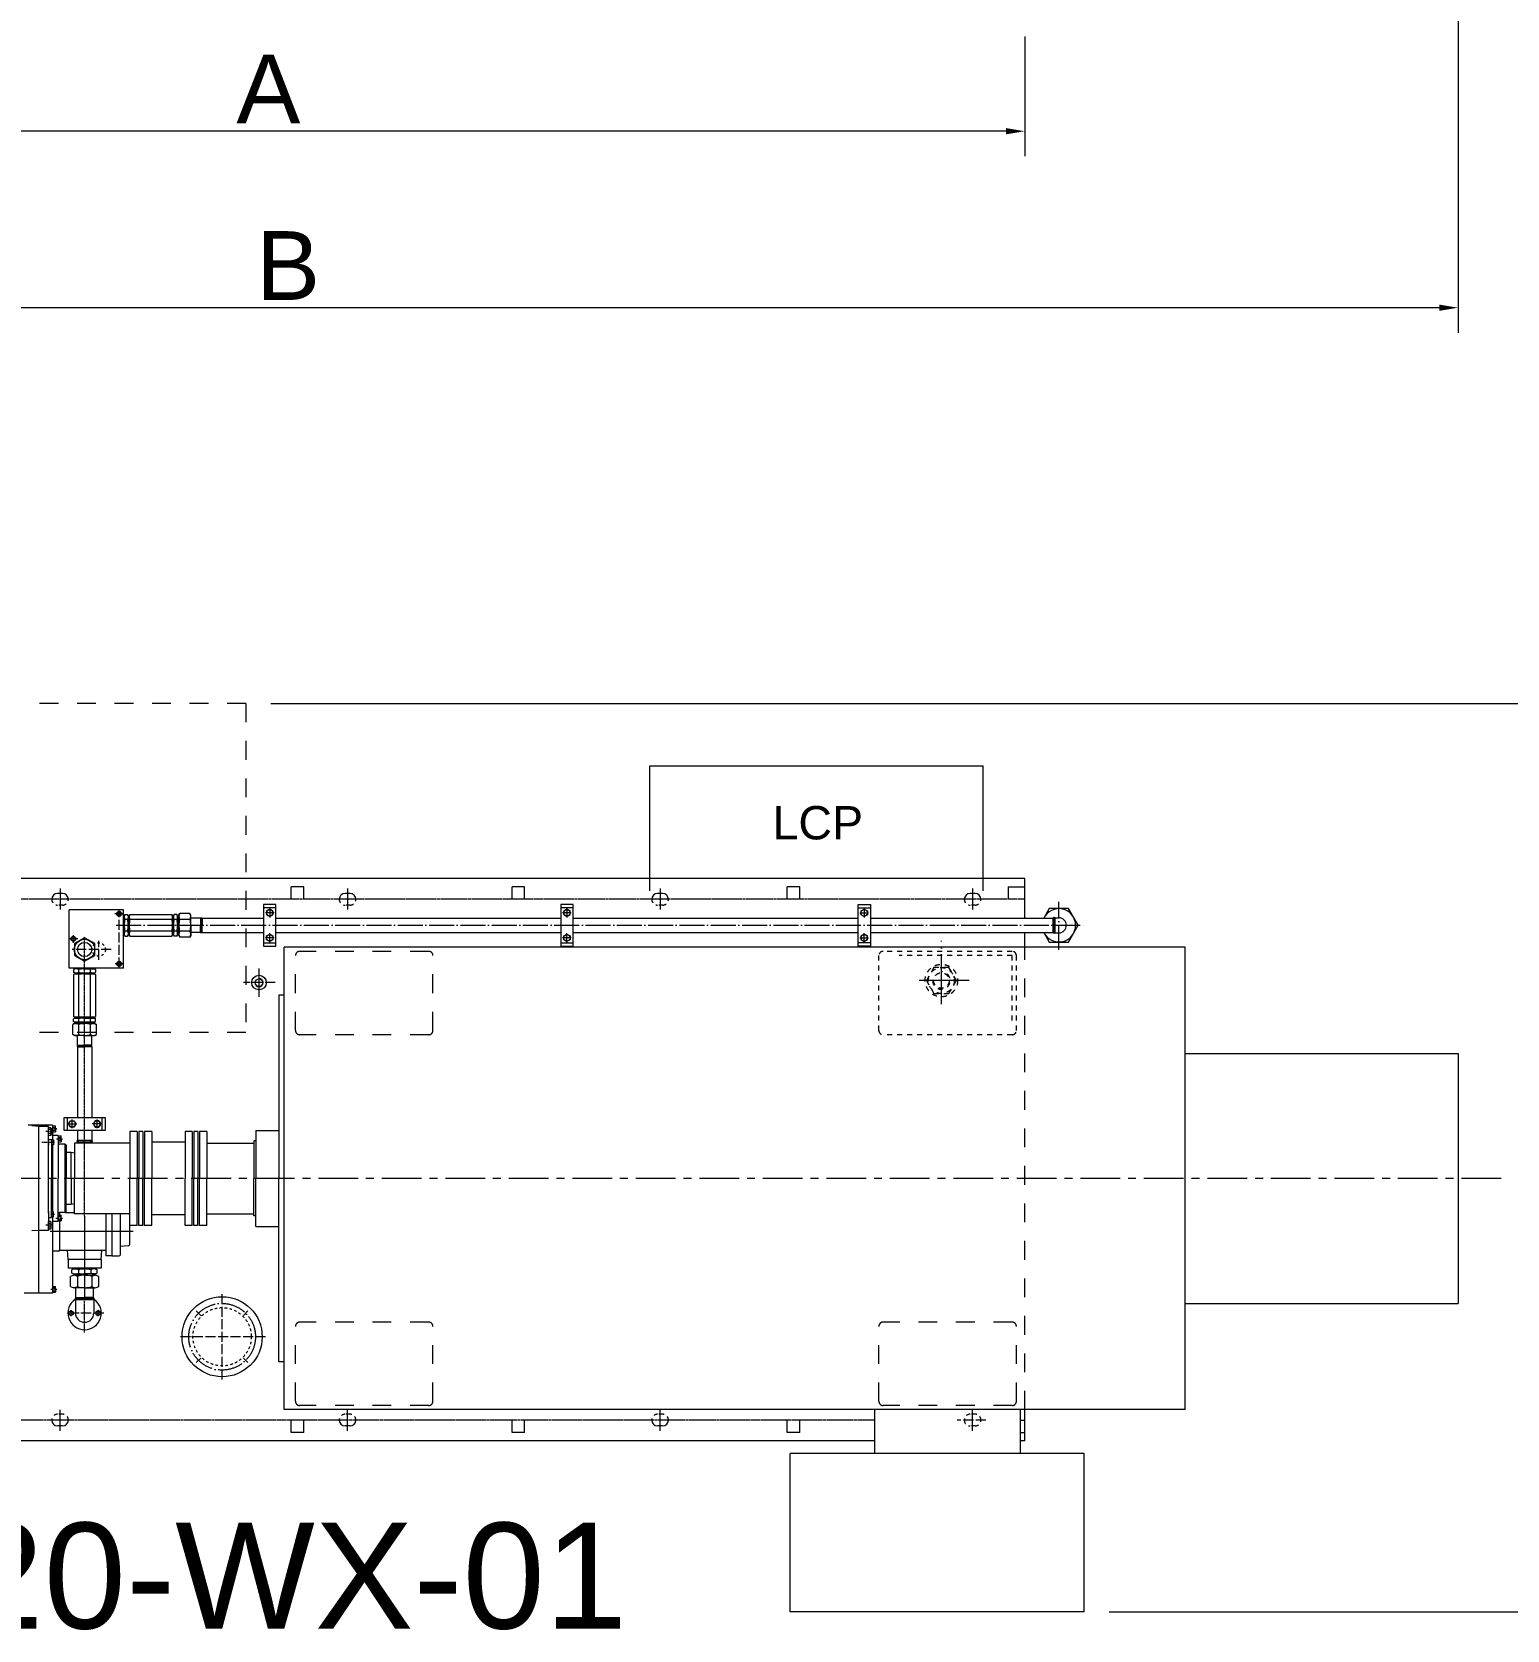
# Model space of a CAD drawing. Header units: inches. Extents: x 0 to 31702, y 0 to 24154.
# Drawn here: x 25409 to 28948, y 7910 to 11746 of the extents above; entities that cross this region are included whole.
import ezdxf

# ---------------------------------------------------------------- set-up
doc = ezdxf.new("R2010")
doc.units = ezdxf.units.IN
doc.header["$MEASUREMENT"] = 0
for name, pattern in [('ACAD_ISO04W100', [30, 24, -3, 0, -3]), ('CENTER', [50.8, 31.75, -6.35, 6.35, -6.35]), ('CHAIN', [0.7087, 0.4724, -0.0591, 0.1181, -0.0591]), ('EB_DASH', [6, 3, -3])]:
    doc.linetypes.add(name, pattern=pattern)
doc.layers.get('Defpoints').update_dxf_attribs({"lineweight": 5})
doc.layers.add('06___ANNOTATIONS', color=7, linetype='Continuous', lineweight=5)
doc.layers.add('CAXA1', color=5, linetype='CENTER', lineweight=5)
doc.styles.add('Roman', font='arial.ttf')
doc.styles.get("Standard").update_dxf_attribs({"font": 'arial.ttf'})
doc.dimstyles.new('ISO-25', dxfattribs={"dimscale": 30, "dimtxt": 1.5, "dimasz": 1.5, "dimexe": 2, "dimexo": 2, "dimtad": 1, "dimtih": 1, "dimtoh": 1, "dimdec": 1, "dimlfac": 0.03937, "dimdsep": 46, "dimtxsty": 'Standard', "dimcen": 2.5, "dimclrd": 7, "dimclre": 7, "dimclrt": 7, "dimadec": 0, "dimazin": 0, "dimtfac": 1, "dimtdec": 1, "dimtmove": 0, "dimatfit": 3, "dimfxl": 1, "dimlwd": 5, "dimlwe": 5, "dimarcsym": 0})

# ---------------------------------------------------------------- blocks, each defined once
blk = doc.blocks.new('*D16')
at = {"color": 7, "linetype": 'Continuous', "lineweight": 5, "transparency": 16777216}
for p, q in [((25981.9, 10134), (29675.7, 10134)), ((29615.7, 10089), (29615.7, 9147)), ((29615.7, 7999), (29615.7, 8941)), ((27993.4, 7954), (29675.7, 7954))]:
    blk.add_line(p, q, dxfattribs=at)
at = {"color": 7, "transparency": 16777216}
for points in [[(29608.2, 10089), (29623.2, 10089), (29615.7, 10134)], [(29608.2, 7999), (29623.2, 7999), (29615.7, 7954)]]:
    blk.add_solid(points, dxfattribs=at)
at = {"layer": 'Defpoints', "color": 0, "transparency": 16777216}
for p in [(25921.9, 10134), (27933.4, 7954), (29615.7, 7954)]:
    blk.add_point(p, dxfattribs=at)
at = {"color": 7, "lineweight": 5, "transparency": 16777216, "insert": (29615.7, 9044), "char_height": 165, "attachment_point": 5, "style": 'Roman'}
blk.add_mtext('85.8', dxfattribs=at)
blk = doc.blocks.new('*D2')
at = {"color": 7, "linetype": 'Continuous', "lineweight": 5, "transparency": 16777216}
for p, q in [((24160.9, 11734.7), (24160.9, 11447.5)), ((27790.9, 11734.7), (27790.9, 11447.5)), ((27745.9, 11507.5), (24205.9, 11507.5))]:
    blk.add_line(p, q, dxfattribs=at)
at = {"color": 7, "transparency": 16777216}
for points in [[(24205.9, 11515), (24205.9, 11500), (24160.9, 11507.5)], [(27745.9, 11515), (27745.9, 11500), (27790.9, 11507.5)]]:
    blk.add_solid(points, dxfattribs=at)
at = {"layer": 'Defpoints', "color": 0, "transparency": 16777216}
for p in [(24160.9, 11794.7), (27790.9, 11794.7), (24160.9, 11507.5)]:
    blk.add_point(p, dxfattribs=at)
at = {"color": 7, "lineweight": 5, "transparency": 16777216, "insert": (25975.9, 11608.8), "char_height": 165, "attachment_point": 5, "style": 'Roman'}
blk.add_mtext('A', dxfattribs=at)
blk = doc.blocks.new('*D19')
at = {"color": 7, "linetype": 'Continuous', "lineweight": 5, "transparency": 16777216}
for p, q in [((28830.9, 12490.3), (28830.9, 11023.8)), ((22042.9, 12252.3), (22042.9, 11023.8)), ((28785.9, 11083.8), (22087.9, 11083.8))]:
    blk.add_line(p, q, dxfattribs=at)
at = {"color": 7, "transparency": 16777216}
for points in [[(22087.9, 11091.3), (22087.9, 11076.3), (22042.9, 11083.8)], [(28785.9, 11091.3), (28785.9, 11076.3), (28830.9, 11083.8)]]:
    blk.add_solid(points, dxfattribs=at)
at = {"layer": 'Defpoints', "color": 0, "transparency": 16777216}
for p in [(28830.9, 12550.3), (22042.9, 12312.3), (22042.9, 11083.8)]:
    blk.add_point(p, dxfattribs=at)
at = {"color": 7, "lineweight": 5, "transparency": 16777216, "insert": (26023.1, 11185.1), "char_height": 165, "attachment_point": 5, "style": 'Roman'}
blk.add_mtext('B', dxfattribs=at)

msp = doc.modelspace()

# ---------------------------------------------------------------- linework, layer by layer
at = {"color": 7, "linetype": 'EB_DASH', "lineweight": 5, "ltscale": 15}
for p, q in [((25921.92, 10133.96), (24871.92, 10133.96)), ((25921.92, 10133.96), (25921.92, 9343.96)), ((26040.92, 9348.96), (26040.92, 9528.96)), ((26360.92, 9538.96), (26050.92, 9538.96)), ((26370.92, 9348.96), (26370.92, 9528.96)), ((27790.92, 8438.96), (27790.92, 9548.96)), ((25921.92, 9343.96), (24871.92, 9343.96)), ((26360.92, 9338.96), (26050.92, 9338.96)), ((26040.92, 8458.96), (26040.92, 8638.96)), ((26360.92, 8648.96), (26050.92, 8648.96)), ((26370.92, 8458.96), (26370.92, 8638.96)), ((27440.92, 8458.96), (27440.92, 8638.96)), ((27760.92, 8648.96), (27450.92, 8648.96)), ((27770.92, 8458.96), (27770.92, 8638.96)), ((26360.92, 8448.96), (26050.92, 8448.96)), ((27760.92, 8448.96), (27450.92, 8448.96))]:
    msp.add_line(p, q, dxfattribs=at)
at = {"color": 7, "lineweight": 5}
for p, q in [((26890.92, 9983.92), (27690.92, 9983.92)), ((26890.92, 9683.92), (26890.92, 9983.92)), ((27690.92, 9683.92), (27690.92, 9983.92)), ((27790.92, 9713.96), (24687.48, 9713.96)), ((27790.92, 9618.46), (27790.92, 9713.96)), ((25481.92, 9677.96), (25469.92, 9677.96)), ((26060.92, 9693.96), (26030.92, 9693.96)), ((26030.92, 9663.96), (26030.92, 9693.96)), ((26060.92, 9663.96), (26060.92, 9693.96)), ((26171.92, 9677.96), (26159.92, 9677.96)), ((26590.92, 9693.96), (26560.92, 9693.96)), ((26560.92, 9663.96), (26560.92, 9693.96)), ((26590.92, 9663.96), (26590.92, 9693.96)), ((26921.92, 9677.96), (26909.92, 9677.96)), ((27250.92, 9693.96), (27220.92, 9693.96)), ((27220.92, 9663.96), (27220.92, 9693.96)), ((27250.92, 9663.96), (27250.92, 9693.96)), ((27671.92, 9677.96), (27659.92, 9677.96)), ((27750.92, 9693.96), (27790.92, 9693.96)), ((27750.92, 9693.96), (27750.92, 9663.96)), ((25627.92, 9638.96), (25497.92, 9638.96)), ((25497.92, 9498.96), (25497.92, 9638.96)), ((25627.92, 9498.96), (25627.92, 9638.96)), ((25629.92, 9624.46), (25631.83, 9627.76)), ((25631.83, 9627.76), (25638.02, 9627.76)), ((25639.92, 9624.46), (25638.02, 9627.76)), ((25641.92, 9624.46), (25643.83, 9627.76)), ((25643.83, 9627.76), (25744.04, 9627.76)), ((25745.95, 9624.46), (25744.04, 9627.76)), ((25747.95, 9624.46), (25749.85, 9627.76)), ((25756.04, 9627.76), (25749.85, 9627.76)), ((25757.95, 9624.46), (25756.04, 9627.76)), ((25760.95, 9625.97), (25763.14, 9629.76)), ((25787.76, 9629.76), (25763.14, 9629.76)), ((25789.95, 9625.97), (25787.76, 9629.76)), ((25994.08, 9651.46), (25964.08, 9651.46)), ((25964.08, 9651.46), (25964.08, 9551.46)), ((25994.08, 9643.46), (25964.08, 9643.46)), ((25994.08, 9551.46), (25994.08, 9651.46)), ((26707.5, 9651.46), (26677.5, 9651.46)), ((26677.5, 9651.46), (26677.5, 9551.46)), ((26707.5, 9643.46), (26677.5, 9643.46)), ((26707.5, 9551.46), (26707.5, 9651.46)), ((27390.92, 9551.46), (27390.92, 9651.46)), ((27390.92, 9651.46), (27420.92, 9651.46)), ((27390.92, 9643.46), (27420.92, 9643.46)), ((27420.92, 9651.46), (27420.92, 9551.46)), ((25627.92, 9622.45), (25629.92, 9622.45)), ((25629.92, 9601.45), (25629.92, 9624.46)), ((25629.92, 9601.47), (25629.92, 9578.46)), ((25638.02, 9615.61), (25631.83, 9615.61)), ((25639.89, 9622.45), (25641.92, 9622.45)), ((25639.92, 9601.45), (25639.92, 9624.46)), ((25639.92, 9620.96), (25639.92, 9624.46)), ((25639.92, 9624.46), (25639.92, 9601.46)), ((25639.92, 9601.45), (25639.92, 9624.46)), ((25639.92, 9601.47), (25639.92, 9578.46)), ((25639.92, 9601.47), (25639.92, 9578.46)), ((25639.92, 9578.46), (25639.92, 9601.46)), ((25641.92, 9601.46), (25641.92, 9624.46)), ((25641.92, 9624.46), (25641.92, 9617.96)), ((25641.92, 9601.45), (25641.92, 9624.46)), ((25641.92, 9601.47), (25641.92, 9578.46)), ((25641.92, 9601.46), (25641.92, 9578.46)), ((25744.04, 9615.61), (25643.83, 9615.61)), ((25745.95, 9601.45), (25745.95, 9624.46)), ((25745.95, 9624.46), (25745.95, 9601.46)), ((25745.95, 9620.96), (25745.95, 9624.46)), ((25745.95, 9622.45), (25747.98, 9622.45)), ((25745.95, 9601.45), (25745.95, 9622.45)), ((25745.95, 9601.47), (25745.95, 9578.46)), ((25745.95, 9601.47), (25745.95, 9580.47)), ((25745.95, 9578.46), (25745.95, 9601.46)), ((25747.95, 9624.46), (25747.95, 9617.96)), ((25747.95, 9601.46), (25747.95, 9624.46)), ((25747.95, 9601.46), (25747.95, 9578.46)), ((25756.04, 9615.61), (25749.85, 9615.61)), ((25757.95, 9601.45), (25757.95, 9624.46)), ((25757.95, 9620.96), (25757.95, 9624.46)), ((25757.95, 9624.46), (25757.95, 9601.46)), ((25760.95, 9620.96), (25757.95, 9620.96)), ((25757.95, 9601.47), (25757.95, 9578.46)), ((25757.95, 9578.46), (25757.95, 9601.46)), ((25760.95, 9620.96), (25760.95, 9625.97)), ((25760.95, 9625.97), (25760.95, 9601.46)), ((25760.95, 9576.96), (25760.95, 9601.46)), ((25787.76, 9615.61), (25763.14, 9615.61)), ((25789.95, 9601.46), (25789.95, 9625.97)), ((25812.93, 9618.46), (25789.95, 9618.46)), ((25789.95, 9601.46), (25789.95, 9576.96)), ((25814.95, 9614.96), (25812.93, 9618.46)), ((25812.93, 9618.46), (25812.93, 9601.46)), ((25812.93, 9584.46), (25812.93, 9601.46)), ((25814.95, 9614.96), (25816.97, 9618.46)), ((25814.95, 9601.47), (25814.95, 9614.96)), ((25814.95, 9601.45), (25814.95, 9587.96)), ((25816.97, 9618.46), (25964.08, 9618.46)), ((25816.97, 9618.46), (25816.97, 9601.46)), ((25816.97, 9584.46), (25816.97, 9601.46)), ((25994.08, 9618.46), (26677.5, 9618.46)), ((26707.5, 9618.46), (27390.92, 9618.46)), ((27420.92, 9618.46), (27858.9, 9618.46)), ((27860.92, 9614.96), (27858.9, 9618.46)), ((27858.9, 9584.46), (27858.9, 9618.46)), ((27860.92, 9614.96), (27864.07, 9619.46)), ((27860.92, 9601.46), (27860.92, 9614.96)), ((27860.92, 9601.46), (27860.92, 9587.96)), ((27864.07, 9619.46), (27872.95, 9619.46)), ((27864.07, 9583.46), (27864.07, 9619.46)), ((25627.92, 9580.47), (25629.92, 9580.47)), ((25629.92, 9578.46), (25631.83, 9575.16)), ((25638.02, 9587.31), (25631.83, 9587.31)), ((25631.83, 9575.16), (25638.02, 9575.16)), ((25639.92, 9578.46), (25638.02, 9575.16)), ((25639.89, 9580.47), (25641.92, 9580.47)), ((25639.92, 9581.96), (25639.92, 9578.46)), ((25641.92, 9578.46), (25641.92, 9584.96)), ((25641.92, 9578.46), (25643.83, 9575.16)), ((25744.04, 9587.31), (25643.83, 9587.31)), ((25643.83, 9575.16), (25744.04, 9575.16)), ((25745.95, 9578.46), (25744.04, 9575.16)), ((25745.95, 9581.96), (25745.95, 9578.46)), ((25745.95, 9580.47), (25747.98, 9580.47)), ((25747.95, 9578.46), (25747.95, 9584.96)), ((25747.95, 9578.46), (25749.85, 9575.16)), ((25756.04, 9587.31), (25749.85, 9587.31)), ((25756.04, 9575.16), (25749.85, 9575.16)), ((25757.95, 9578.46), (25756.04, 9575.16)), ((25760.95, 9581.96), (25757.95, 9581.96)), ((25757.95, 9581.96), (25757.95, 9578.46)), ((25760.95, 9581.96), (25760.95, 9576.96)), ((25760.95, 9576.96), (25763.14, 9573.16)), ((25787.76, 9587.31), (25763.14, 9587.31)), ((25787.76, 9573.16), (25763.14, 9573.16)), ((25789.95, 9576.96), (25787.76, 9573.16)), ((25789.95, 9576.96), (25789.95, 9584.46)), ((25812.93, 9584.46), (25789.95, 9584.46)), ((25814.95, 9587.96), (25812.93, 9584.46)), ((25814.95, 9587.96), (25816.97, 9584.46)), ((25816.97, 9584.46), (25964.08, 9584.46)), ((25964.08, 9559.46), (25994.08, 9559.46)), ((25964.08, 9551.46), (25994.08, 9551.46)), ((25994.08, 9584.46), (26677.5, 9584.46)), ((26677.5, 9559.46), (26707.5, 9559.46)), ((26677.5, 9551.46), (26707.5, 9551.46)), ((26707.5, 9584.46), (27390.92, 9584.46)), ((27420.92, 9559.46), (27390.92, 9559.46)), ((27420.92, 9551.46), (27390.92, 9551.46)), ((27420.92, 9584.46), (27858.9, 9584.46)), ((27790.92, 9548.96), (27790.92, 9584.46)), ((27860.92, 9587.96), (27858.9, 9584.46)), ((27860.92, 9587.96), (27864.07, 9583.46)), ((27864.07, 9583.46), (27872.95, 9583.46)), ((26014.08, 8438.96), (26014.08, 9548.96)), ((28175.92, 9548.96), (26014.08, 9548.96)), ((28175.92, 8438.96), (28175.92, 9548.96)), ((25627.92, 9498.96), (25497.92, 9498.96)), ((25511.92, 9496.96), (25508.62, 9495.06)), ((25508.62, 9495.06), (25508.62, 9488.87)), ((25511.92, 9486.96), (25508.62, 9488.87)), ((25511.92, 9484.96), (25508.62, 9483.06)), ((25508.62, 9483.06), (25508.62, 9382.84)), ((25534.92, 9496.96), (25511.92, 9496.96)), ((25534.92, 9486.96), (25511.92, 9486.96)), ((25515.42, 9486.96), (25511.92, 9486.96)), ((25511.92, 9486.96), (25534.92, 9486.96)), ((25534.92, 9486.96), (25511.92, 9486.96)), ((25534.92, 9484.96), (25511.92, 9484.96)), ((25511.92, 9484.96), (25518.42, 9484.96)), ((25534.92, 9484.96), (25511.92, 9484.96)), ((25513.92, 9498.96), (25513.92, 9496.96)), ((25513.92, 9486.99), (25513.92, 9484.96)), ((25520.77, 9488.87), (25520.77, 9495.06)), ((25520.77, 9382.84), (25520.77, 9483.06)), ((25534.91, 9496.96), (25557.91, 9496.96)), ((25534.91, 9486.96), (25557.91, 9486.96)), ((25557.91, 9486.96), (25534.91, 9486.96)), ((25534.91, 9486.96), (25557.91, 9486.96)), ((25534.91, 9484.96), (25557.91, 9484.96)), ((25534.91, 9484.96), (25557.91, 9484.96)), ((25549.06, 9488.87), (25549.06, 9495.06)), ((25549.06, 9382.84), (25549.06, 9483.06)), ((25557.91, 9484.96), (25551.41, 9484.96)), ((25554.41, 9486.96), (25557.91, 9486.96)), ((25555.91, 9498.96), (25555.91, 9496.96)), ((25555.91, 9486.99), (25555.91, 9484.96)), ((25557.91, 9496.96), (25561.21, 9495.06)), ((25557.91, 9486.96), (25561.21, 9488.87)), ((25557.91, 9484.96), (25561.21, 9483.06)), ((25561.21, 9495.06), (25561.21, 9488.87)), ((25561.21, 9483.06), (25561.21, 9382.84)), ((25953.42, 9429.79), (25953.42, 9497.98)), ((26014.08, 9433.96), (26000.92, 9433.96)), ((26000.92, 9433.96), (26000.92, 8993.96)), ((25510.41, 9365.93), (25506.62, 9363.74)), ((25506.62, 9339.12), (25506.62, 9363.74)), ((25511.92, 9380.93), (25508.62, 9382.84)), ((25511.92, 9378.93), (25508.62, 9377.03)), ((25508.62, 9370.84), (25508.62, 9377.03)), ((25511.92, 9368.93), (25508.62, 9370.84)), ((25515.42, 9365.93), (25510.41, 9365.93)), ((25510.41, 9365.93), (25534.92, 9365.93)), ((25534.92, 9380.93), (25511.92, 9380.93)), ((25511.92, 9380.93), (25534.92, 9380.93)), ((25515.42, 9380.93), (25511.92, 9380.93)), ((25511.92, 9378.93), (25518.42, 9378.93)), ((25534.92, 9378.93), (25511.92, 9378.93)), ((25534.92, 9368.93), (25511.92, 9368.93)), ((25515.42, 9368.93), (25511.92, 9368.93)), ((25511.92, 9368.93), (25534.92, 9368.93)), ((25513.92, 9380.93), (25513.92, 9378.9)), ((25534.92, 9380.93), (25513.92, 9380.93)), ((25515.42, 9365.93), (25515.42, 9368.93)), ((25520.77, 9370.84), (25520.77, 9377.03)), ((25520.77, 9339.12), (25520.77, 9363.74)), ((25534.91, 9380.93), (25557.91, 9380.93)), ((25557.91, 9380.93), (25534.91, 9380.93)), ((25534.91, 9380.93), (25555.91, 9380.93)), ((25534.91, 9378.93), (25557.91, 9378.93)), ((25534.91, 9368.93), (25557.91, 9368.93)), ((25557.91, 9368.93), (25534.91, 9368.93)), ((25559.42, 9365.93), (25534.91, 9365.93)), ((25549.06, 9370.84), (25549.06, 9377.03)), ((25549.06, 9339.12), (25549.06, 9363.74)), ((25557.91, 9378.93), (25551.41, 9378.93)), ((25554.41, 9380.93), (25557.91, 9380.93)), ((25554.41, 9365.93), (25554.41, 9368.93)), ((25554.41, 9368.93), (25557.91, 9368.93)), ((25554.41, 9365.93), (25559.42, 9365.93)), ((25555.91, 9380.93), (25555.91, 9378.9)), ((25557.91, 9380.93), (25561.21, 9382.84)), ((25557.91, 9378.93), (25561.21, 9377.03)), ((25557.91, 9368.93), (25561.21, 9370.84)), ((25559.42, 9365.93), (25563.21, 9363.74)), ((25561.21, 9370.84), (25561.21, 9377.03)), ((25563.21, 9339.12), (25563.21, 9363.74)), ((25510.41, 9336.93), (25506.62, 9339.12)), ((25510.41, 9336.93), (25517.92, 9336.93)), ((25534.92, 9336.93), (25510.41, 9336.93)), ((25517.92, 9313.95), (25517.92, 9336.93)), ((25534.91, 9336.93), (25559.42, 9336.93)), ((25551.92, 9313.95), (25551.92, 9336.93)), ((25559.42, 9336.93), (25563.21, 9339.12)), ((25521.42, 9311.93), (25517.92, 9313.95)), ((25517.92, 9313.95), (25534.91, 9313.95)), ((25521.42, 9311.93), (25517.92, 9309.91)), ((25517.92, 9309.91), (25517.92, 9139.68)), ((25517.92, 9309.91), (25534.91, 9309.91)), ((25534.9, 9311.93), (25521.42, 9311.93)), ((25551.92, 9313.95), (25534.92, 9313.95)), ((25551.92, 9309.91), (25534.92, 9309.91)), ((25534.93, 9311.93), (25548.42, 9311.93)), ((25548.42, 9311.93), (25551.92, 9313.95)), ((25548.42, 9311.93), (25551.92, 9309.91)), ((25551.92, 9309.91), (25551.92, 9139.68)), ((28175.92, 9293.96), (28830.92, 9293.96)), ((28830.92, 9293.96), (28830.92, 8693.96)), ((25484.92, 9139.68), (25484.92, 9109.68)), ((25584.92, 9139.68), (25484.92, 9139.68)), ((25492.92, 9139.68), (25492.92, 9109.68)), ((25576.92, 9109.68), (25576.92, 9139.68)), ((25584.92, 9109.68), (25584.92, 9139.68)), ((25457.92, 9121.96), (25399.76, 9121.96)), ((25425.41, 9118.96), (25408.6, 9119.84)), ((25425.41, 8718.73), (25425.41, 9121.96)), ((25448.4, 9118.96), (25425.41, 9118.96)), ((25448.4, 8913.65), (25448.4, 9118.96)), ((25454.07, 9115.7), (25448.4, 9115.7)), ((25448.4, 8913.65), (25448.4, 9114.96)), ((25454.07, 9111.08), (25448.4, 9111.08)), ((25454.07, 9101.84), (25448.4, 9101.84)), ((25454.07, 9097.22), (25448.4, 9097.22)), ((25448.4, 9088.48), (25448.4, 9093.46)), ((25454.8, 9113.39), (25454.8, 9099.53)), ((25457.92, 9121.96), (25457.92, 9086.46)), ((25457.92, 9119.96), (25464.92, 9119.96)), ((25457.92, 9116.37), (25464.92, 9116.37)), ((25457.92, 9109.56), (25464.92, 9109.56)), ((25457.92, 9105.96), (25464.92, 9105.96)), ((25471.42, 9096.96), (25457.92, 9096.96)), ((25471.42, 9096.96), (25457.92, 9096.96)), ((25464.92, 9112.96), (25464.92, 9119.96)), ((25464.92, 9112.96), (25464.92, 9105.96)), ((25471.42, 9096.96), (25471.42, 8993.96)), ((25471.42, 9095.96), (25478.42, 9095.96)), ((25471.42, 9092.37), (25478.42, 9092.37)), ((25478.42, 9088.96), (25478.42, 9095.96)), ((25484.92, 9109.68), (25584.92, 9109.68)), ((25517.92, 9109.68), (25517.92, 9085.7)), ((25551.92, 9109.68), (25551.92, 9085.7)), ((25643.42, 9106.96), (25643.42, 8993.96)), ((25660.92, 9106.96), (25643.42, 9106.96)), ((25660.92, 9106.96), (25660.92, 8993.96)), ((25664.92, 9106.96), (25664.92, 8993.96)), ((25674.42, 9106.96), (25664.92, 9106.96)), ((25674.42, 9106.96), (25674.42, 8993.96)), ((25695.92, 9106.96), (25678.42, 9106.96)), ((25678.42, 9106.96), (25678.42, 8993.96)), ((25695.92, 9106.96), (25695.92, 8993.96)), ((25775.92, 9106.96), (25775.92, 8993.96)), ((25793.42, 9106.96), (25775.92, 9106.96)), ((25793.42, 9106.96), (25793.42, 8993.96)), ((25797.42, 9106.96), (25797.42, 8993.96)), ((25806.92, 9106.96), (25797.42, 9106.96)), ((25806.92, 9106.96), (25806.92, 8993.96)), ((25810.92, 9106.96), (25810.92, 8993.96)), ((25828.42, 9106.96), (25810.92, 9106.96)), ((25828.42, 9106.96), (25828.42, 8993.96)), ((25945.92, 9108.96), (25945.92, 8993.96)), ((25945.92, 9108.96), (26000.92, 9108.96)), ((25448.4, 9087.46), (25455.4, 9087.46)), ((25448.4, 9073.46), (25448.4, 9077.48)), ((25448.4, 9077.48), (25448.4, 9073.46)), ((25455.4, 9087.46), (25455.4, 8993.96)), ((25460.4, 9086.46), (25455.4, 9086.46)), ((25455.4, 9083.8), (25460.4, 9083.8)), ((25455.4, 9077.13), (25460.4, 9077.13)), ((25460.4, 9074.46), (25455.4, 9074.46)), ((25457.92, 9074.46), (25457.92, 8993.96)), ((25460.4, 9086.46), (25460.4, 9074.46)), ((25471.42, 9085.55), (25478.42, 9085.55)), ((25471.42, 9081.96), (25478.42, 9081.96)), ((25487.92, 9075.96), (25474.42, 9075.96)), ((25478.42, 9088.96), (25478.42, 9081.96)), ((25487.92, 9075.96), (25490.92, 9072.96)), ((25487.92, 8911.96), (25487.92, 9075.96)), ((25490.92, 9072.96), (25490.92, 8993.96)), ((25502.41, 9056.46), (25490.92, 9056.46)), ((25510.92, 9054.96), (25502.41, 9056.46)), ((25502.41, 8993.96), (25502.41, 9056.46)), ((25510.92, 9078.96), (25510.92, 8993.96)), ((25643.42, 9078.96), (25510.92, 9078.96)), ((25521.42, 9083.68), (25516.92, 9080.53)), ((25516.92, 9080.53), (25516.92, 9078.96)), ((25516.92, 9080.53), (25552.92, 9080.53)), ((25517.92, 9085.7), (25551.92, 9085.7)), ((25521.42, 9083.68), (25517.92, 9085.7)), ((25548.42, 9083.68), (25521.42, 9083.68)), ((25551.92, 9085.7), (25548.42, 9083.68)), ((25548.42, 9083.68), (25552.92, 9080.53)), ((25552.92, 9080.53), (25552.92, 9078.96)), ((25775.92, 9081.01), (25695.92, 9081.01)), ((25828.42, 9078.96), (25940.92, 9078.96)), ((25940.92, 9083.96), (25940.92, 8993.96)), ((25945.92, 9083.96), (25940.92, 9083.96)), ((25455.4, 8900.46), (25455.4, 8993.96)), ((25457.92, 8993.96), (25457.92, 8913.46)), ((25471.42, 8890.96), (25471.42, 8993.96)), ((25490.92, 8914.96), (25490.92, 8993.96)), ((25502.41, 8993.96), (25502.41, 8931.46)), ((25510.92, 8908.96), (25510.92, 8993.96)), ((25643.42, 8880.96), (25643.42, 8993.96)), ((25660.92, 8880.96), (25660.92, 8993.96)), ((25664.92, 8880.96), (25664.92, 8993.96)), ((25674.42, 8880.96), (25674.42, 8993.96)), ((25678.42, 8880.96), (25678.42, 8993.96)), ((25695.92, 8880.96), (25695.92, 8993.96)), ((25775.92, 8880.96), (25775.92, 8993.96)), ((25793.42, 8880.96), (25793.42, 8993.96)), ((25797.42, 8880.96), (25797.42, 8993.96)), ((25806.92, 8880.96), (25806.92, 8993.96)), ((25810.92, 8880.96), (25810.92, 8993.96)), ((25828.42, 8880.96), (25828.42, 8993.96)), ((25940.92, 8903.96), (25940.92, 8993.96)), ((25945.92, 8878.96), (25945.92, 8993.96)), ((26000.92, 8553.96), (26000.92, 8993.96)), ((25448.4, 8914.46), (25448.4, 8910.44)), ((25448.4, 8910.44), (25448.4, 8914.46)), ((25448.4, 8910.44), (25448.4, 8871.46)), ((25448.4, 8910.44), (25448.4, 8868.96)), ((25448.4, 8900.46), (25455.4, 8900.46)), ((25448.4, 8899.44), (25448.4, 8894.46)), ((25460.4, 8913.46), (25455.4, 8913.46)), ((25455.4, 8910.8), (25460.4, 8910.8)), ((25455.4, 8904.12), (25460.4, 8904.12)), ((25460.4, 8901.46), (25455.4, 8901.46)), ((25457.92, 8901.46), (25457.92, 8718.73)), ((25460.4, 8901.46), (25460.4, 8913.46)), ((25471.42, 8905.96), (25478.42, 8905.96)), ((25471.42, 8902.37), (25478.42, 8902.37)), ((25487.92, 8911.96), (25474.42, 8911.96)), ((25474.92, 8911.67), (25474.92, 8905.96)), ((25474.92, 8911.67), (25474.92, 8905.96)), ((25478.42, 8898.96), (25478.42, 8905.96)), ((25478.42, 8898.96), (25478.42, 8891.96)), ((25487.92, 8911.96), (25490.92, 8914.96)), ((25488.12, 8912.17), (25510.52, 8912.17)), ((25502.41, 8931.46), (25490.92, 8931.46)), ((25510.92, 8932.96), (25502.41, 8931.46)), ((25643.42, 8908.96), (25510.92, 8908.96)), ((25585.98, 8908.96), (25585.98, 8808.06)), ((25600.42, 8908.96), (25600.42, 8808.06)), ((25619.98, 8908.96), (25619.98, 8810.06)), ((25642.42, 8906.26), (25642.42, 8834.87)), ((25775.92, 8906.91), (25695.92, 8906.91)), ((25828.42, 8908.96), (25940.92, 8908.96)), ((25945.92, 8903.96), (25940.92, 8903.96)), ((25425.41, 8868.96), (25408.6, 8868.08)), ((25448.4, 8868.96), (25425.41, 8868.96)), ((25448.4, 8872.22), (25448.4, 8890.7)), ((25454.07, 8890.7), (25448.4, 8890.7)), ((25448.4, 8876.46), (25448.4, 8886.46)), ((25454.07, 8886.08), (25448.4, 8886.08)), ((25454.07, 8876.84), (25448.4, 8876.84)), ((25454.07, 8872.22), (25448.4, 8872.22)), ((25454.8, 8874.53), (25454.8, 8888.39)), ((25471.42, 8890.96), (25457.92, 8890.96)), ((25471.42, 8895.56), (25478.42, 8895.56)), ((25471.42, 8891.96), (25478.42, 8891.96)), ((25474.92, 8891.96), (25474.92, 8849.68)), ((25474.92, 8891.96), (25474.92, 8821.67)), ((25660.92, 8880.96), (25643.42, 8880.96)), ((25674.42, 8880.96), (25664.92, 8880.96)), ((25695.92, 8880.96), (25678.42, 8880.96)), ((25793.42, 8880.96), (25775.92, 8880.96)), ((25806.92, 8880.96), (25797.42, 8880.96)), ((25828.42, 8880.96), (25810.92, 8880.96)), ((25945.92, 8878.96), (26000.92, 8878.96)), ((25639.62, 8831.88), (25619.98, 8830.55)), ((25472.92, 8819.67), (25457.92, 8819.67)), ((25474.92, 8821.67), (25585.98, 8821.67)), ((25495.36, 8799.68), (25493.79, 8821.67)), ((25495.36, 8799.68), (25495.36, 8778.68)), ((25534.92, 8799.68), (25495.36, 8799.68)), ((25574.47, 8799.68), (25534.92, 8799.68)), ((25574.47, 8799.68), (25575.97, 8820.71)), ((25574.47, 8799.68), (25574.47, 8778.68)), ((25600.42, 8808.06), (25585.98, 8808.06)), ((25600.42, 8808.06), (25617.98, 8808.06)), ((25534.92, 8778.68), (25495.36, 8778.68)), ((25500.92, 8734.68), (25500.92, 8758.68)), ((25507.93, 8776.68), (25504.63, 8774.78)), ((25504.63, 8766.58), (25504.63, 8774.78)), ((25507.93, 8764.68), (25504.63, 8766.58)), ((25507.93, 8776.68), (25534.92, 8776.68)), ((25507.93, 8764.68), (25534.92, 8764.68)), ((25508.42, 8778.68), (25508.42, 8776.68)), ((25534.91, 8761.68), (25509.29, 8761.68)), ((25510.02, 8761.68), (25510.02, 8764.68)), ((25517.66, 8758.68), (25517.66, 8734.68)), ((25520.26, 8774.69), (25520.26, 8766.67)), ((25574.47, 8778.68), (25534.92, 8778.68)), ((25561.9, 8776.68), (25534.92, 8776.68)), ((25561.9, 8764.68), (25534.92, 8764.68)), ((25534.92, 8761.68), (25560.54, 8761.68)), ((25549.57, 8774.69), (25549.57, 8766.67)), ((25552.17, 8758.68), (25552.17, 8734.68)), ((25559.81, 8761.68), (25559.81, 8764.68)), ((25561.42, 8778.68), (25561.42, 8776.68)), ((25561.9, 8776.68), (25565.21, 8774.78)), ((25561.9, 8764.68), (25565.21, 8766.58)), ((25565.21, 8766.58), (25565.21, 8774.78)), ((25568.91, 8734.68), (25568.91, 8758.68)), ((25457.92, 8718.73), (25389.91, 8718.73)), ((25457.92, 8734.73), (25464.92, 8734.73)), ((25457.92, 8731.14), (25464.92, 8731.14)), ((25457.92, 8724.33), (25464.92, 8724.33)), ((25457.92, 8720.73), (25464.92, 8720.73)), ((25464.92, 8727.73), (25464.92, 8734.73)), ((25464.92, 8727.73), (25464.92, 8720.73)), ((25534.91, 8731.68), (25509.29, 8731.68)), ((25513.91, 8709.78), (25513.91, 8731.68)), ((25513.91, 8708.19), (25513.91, 8731.68)), ((25513.93, 8708.19), (25534.93, 8708.19)), ((25513.93, 8708.19), (25517.43, 8705.69)), ((25534.92, 8731.68), (25560.54, 8731.68)), ((25555.91, 8708.19), (25534.92, 8708.19)), ((25555.93, 8708.19), (25552.43, 8705.69)), ((25555.92, 8709.78), (25555.92, 8731.68)), ((25555.92, 8708.19), (25555.92, 8731.68)), ((25556.92, 8702.54), (25512.91, 8702.53)), ((25512.92, 8702.54), (25512.92, 8670.69)), ((25512.93, 8702.53), (25517.43, 8705.69)), ((25517.43, 8705.69), (25534.93, 8705.69)), ((25552.43, 8705.69), (25534.93, 8705.69)), ((25556.93, 8702.53), (25552.43, 8705.69)), ((25556.92, 8702.54), (25556.92, 8670.69)), ((28175.92, 8693.96), (28830.92, 8693.96)), ((26014.08, 8553.96), (26000.92, 8553.96)), ((28175.92, 8438.96), (26014.08, 8438.96)), ((27430.92, 8333.4), (27430.92, 8438.96)), ((27780.92, 8333.4), (27780.92, 8438.96)), ((27790.92, 8363.96), (27790.92, 8438.96)), ((26030.92, 8383.96), (26030.92, 8413.96)), ((26060.92, 8383.96), (26060.92, 8413.96)), ((26560.92, 8383.96), (26560.92, 8413.96)), ((26590.92, 8383.96), (26590.92, 8413.96)), ((27220.92, 8383.96), (27220.92, 8413.96)), ((27250.92, 8383.96), (27250.92, 8413.96)), ((27780.92, 8413.96), (27790.92, 8413.96)), ((27430.92, 8363.96), (24781.42, 8363.96)), ((25481.92, 8399.96), (25469.92, 8399.96)), ((26060.92, 8383.96), (26030.92, 8383.96)), ((26171.92, 8399.96), (26159.92, 8399.96)), ((26590.92, 8383.96), (26560.92, 8383.96)), ((26921.92, 8399.96), (26909.92, 8399.96)), ((27250.92, 8383.96), (27220.92, 8383.96)), ((27780.92, 8383.96), (27790.92, 8383.96)), ((27790.92, 8363.96), (27780.92, 8363.96)), ((27228.42, 7953.96), (27228.42, 8333.4)), ((27933.42, 8333.4), (27228.42, 8333.4)), ((27933.42, 7953.96), (27933.42, 8333.4)), ((27933.42, 7953.96), (27228.42, 7953.96))]:
    msp.add_line(p, q, dxfattribs=at)
at = {"color": 7, "linetype": 'ACAD_ISO04W100', "lineweight": 5, "ltscale": 2.5}
for p, q in [((25475.92, 9689.49), (25475.92, 9639.17)), ((26165.92, 9689.49), (26165.92, 9639.17)), ((26915.92, 9689.49), (26915.92, 9639.17)), ((27665.92, 9689.49), (27665.92, 9639.17)), ((25989.5, 9631.46), (25968.63, 9631.46)), ((25979.08, 9642.26), (25979.08, 9619.99)), ((26702.92, 9631.46), (26682.05, 9631.46)), ((26692.5, 9642.26), (26692.5, 9619.99)), ((27395.5, 9631.46), (27416.37, 9631.46)), ((27405.92, 9642.26), (27405.92, 9619.99)), ((27872.95, 9543.02), (27872.95, 9657.55)), ((25610.59, 9601.46), (27932.59, 9601.46)), ((25989.5, 9571.46), (25968.63, 9571.46)), ((25979.08, 9560.66), (25979.08, 9582.93)), ((26702.92, 9571.46), (26682.05, 9571.46)), ((26692.5, 9560.66), (26692.5, 9582.93)), ((27395.5, 9571.46), (27416.37, 9571.46)), ((27405.92, 9560.66), (27405.92, 9582.93)), ((25504.92, 9114.26), (25504.92, 9135.13)), ((25564.92, 9114.26), (25564.92, 9135.13)), ((25494.11, 9124.68), (25516.38, 9124.68)), ((25575.72, 9124.68), (25553.45, 9124.68)), ((25475.92, 8388.43), (25475.92, 8438.75)), ((26165.92, 8388.43), (26165.92, 8438.75)), ((26915.92, 8388.43), (26915.92, 8438.75)), ((27665.92, 8388.43), (27665.92, 8438.75))]:
    msp.add_line(p, q, dxfattribs=at)
at = {"color": 7, "linetype": 'CHAIN', "lineweight": 5, "ltscale": 15}
for p, q in [((27790.92, 9663.96), (24755.41, 9663.96)), ((27430.92, 8413.96), (24792.91, 8413.96))]:
    msp.add_line(p, q, dxfattribs=at)
at = {"color": 7, "linetype": 'EB_DASH', "lineweight": 5, "ltscale": 3}
for p, q in [((25481.92, 9649.96), (25469.92, 9649.96)), ((26171.92, 9649.96), (26159.92, 9649.96)), ((26921.92, 9649.96), (26909.92, 9649.96)), ((27671.92, 9649.96), (27659.92, 9649.96)), ((25481.92, 8427.96), (25469.92, 8427.96)), ((26171.92, 8427.96), (26159.92, 8427.96)), ((26921.92, 8427.96), (26909.92, 8427.96)), ((27671.92, 8427.96), (27659.92, 8427.96)), ((27671.92, 8399.96), (27659.92, 8399.96))]:
    msp.add_line(p, q, dxfattribs=at)
at = {"color": 7, "linetype": 'ACAD_ISO04W100', "lineweight": 5}
for p, q in [((25627.5, 9628.96), (25607.48, 9628.96)), ((25617.92, 9500.35), (25617.92, 9638.1)), ((25518.69, 9568.96), (25498.29, 9568.96)), ((25507.92, 9559.32), (25507.92, 9578.18)), ((25568.92, 9518.86), (25568.92, 9564.41)), ((25598.82, 9543.46), (25505.22, 9543.46)), ((25627.52, 9508.96), (25608.27, 9508.96)), ((25992.21, 9463.96), (25916.46, 9463.96)), ((25864.92, 8511.62), (25864.92, 8717.79)), ((25581.04, 8670.69), (25490.44, 8670.69)), ((25502.42, 8663.74), (25502.42, 8677.86)), ((25567.42, 8663.74), (25567.42, 8677.86)), ((25803.03, 8675.85), (25813.78, 8665.1)), ((25926.81, 8675.85), (25916.06, 8665.1)), ((25969.39, 8613.96), (25759.33, 8613.96)), ((25803.03, 8552.07), (25813.78, 8562.82)), ((25926.81, 8552.07), (25916.06, 8562.82)), ((27697.97, 8413.96), (27629.09, 8413.96))]:
    msp.add_line(p, q, dxfattribs=at)
at = {"color": 7, "linetype": 'CHAIN', "lineweight": 5, "ltscale": 5}
for p, q in [((25534.92, 8903.74), (25534.92, 9573.77)), ((25534.92, 8624.33), (25534.92, 8699.1))]:
    msp.add_line(p, q, dxfattribs=at)
at = {"color": 7, "linetype": 'ACAD_ISO04W100', "lineweight": 5, "ltscale": 5}
for p, q in [((27590.92, 9412.3), (27590.92, 9563.96)), ((27657.31, 9468.96), (27526.45, 9468.96))]:
    msp.add_line(p, q, dxfattribs=at)
at = {"color": 7, "linetype": 'EB_DASH', "lineweight": 5, "ltscale": 4}
for p, q in [((27440.92, 9348.96), (27440.92, 9528.96)), ((27760.92, 9538.96), (27450.92, 9538.96)), ((27760.92, 9528.96), (27489.24, 9528.96)), ((27760.92, 9372.74), (27760.92, 9528.96)), ((27770.92, 9348.96), (27770.92, 9528.96)), ((27760.92, 9338.96), (27450.92, 9338.96))]:
    msp.add_line(p, q, dxfattribs=at)
at = {"color": 7, "linetype": 'ACAD_ISO04W100', "lineweight": 5, "ltscale": 0.3}
for p, q in [((25457.8, 9106.46), (25442.2, 9106.46)), ((25467.9, 9112.96), (25453.75, 9112.96)), ((25462.41, 9080.46), (25432.66, 9080.46)), ((25467.11, 9088.96), (25482.2, 9088.96)), ((25462.41, 8907.46), (25452.91, 8907.46)), ((25466.19, 8898.96), (25482.2, 8898.96)), ((25457.8, 8881.46), (25442.2, 8881.46)), ((25467.9, 8727.73), (25453.75, 8727.73))]:
    msp.add_line(p, q, dxfattribs=at)
at = {"color": 7, "linetype": 'CHAIN', "lineweight": 5, "ltscale": 10}
for p, q in [((25534.92, 8903.74), (25534.92, 8700.93)), ((25651.18, 8866.68), (25452.29, 8866.68))]:
    msp.add_line(p, q, dxfattribs=at)
at = {"color": 7, "lineweight": 5}
for points in [[(25623.35, 9628.96), (25620.64, 9633.66), (25615.21, 9633.66), (25612.49, 9628.96), (25615.21, 9624.26), (25620.64, 9624.26)], [(25979.08, 9640.46), (25971.28, 9635.96), (25971.28, 9626.96), (25979.08, 9622.46), (25986.87, 9626.96), (25986.87, 9635.96)], [(26692.5, 9640.46), (26684.71, 9635.96), (26684.71, 9626.96), (26692.5, 9622.46), (26700.29, 9626.96), (26700.29, 9635.96)], [(27405.92, 9640.46), (27413.72, 9635.96), (27413.72, 9626.96), (27405.92, 9622.46), (27398.13, 9626.96), (27398.13, 9635.96)], [(25513.35, 9568.96), (25510.64, 9573.66), (25505.21, 9573.66), (25502.49, 9568.96), (25505.21, 9564.26), (25510.64, 9564.26)], [(25534.92, 9515.16), (25559.42, 9529.31), (25559.42, 9557.61), (25534.92, 9571.76), (25510.41, 9557.61), (25510.41, 9529.31)], [(25979.08, 9562.46), (25971.28, 9566.96), (25971.28, 9575.96), (25979.08, 9580.46), (25986.87, 9575.96), (25986.87, 9566.96)], [(26692.5, 9562.46), (26684.71, 9566.96), (26684.71, 9575.96), (26692.5, 9580.46), (26700.29, 9575.96), (26700.29, 9566.96)], [(27405.92, 9562.46), (27413.72, 9566.96), (27413.72, 9575.96), (27405.92, 9580.46), (27398.13, 9575.96), (27398.13, 9566.96)], [(25623.35, 9508.96), (25620.64, 9513.66), (25615.21, 9513.66), (25612.49, 9508.96), (25615.21, 9504.26), (25620.64, 9504.26)], [(25495.92, 9124.68), (25500.42, 9132.48), (25509.42, 9132.48), (25513.92, 9124.68), (25509.42, 9116.89), (25500.42, 9116.89)], [(25573.92, 9124.68), (25569.42, 9132.48), (25560.42, 9132.48), (25555.92, 9124.68), (25560.42, 9116.89), (25569.42, 9116.89)], [(25502.42, 8676.69), (25507.62, 8673.69), (25507.62, 8667.69), (25502.42, 8664.69), (25497.22, 8667.69), (25497.22, 8673.69)], [(25567.42, 8676.69), (25562.22, 8673.69), (25562.22, 8667.69), (25567.42, 8664.69), (25572.62, 8667.69), (25572.62, 8673.69)]]:
    msp.add_lwpolyline(points, close=True, dxfattribs=at)
msp.add_lwpolyline([(27836.53, 9584.46), (27849.83, 9561.42), (27896.07, 9561.42), (27919.19, 9601.46), (27896.07, 9641.51), (27849.83, 9641.51), (27836.53, 9618.46)], dxfattribs=at)
at = {"color": 7, "linetype": 'EB_DASH', "lineweight": 5, "ltscale": 4}
msp.add_lwpolyline([(27626.92, 9468.96), (27608.92, 9500.14), (27572.92, 9500.14), (27554.92, 9468.96), (27572.92, 9437.78), (27608.92, 9437.78)], close=True, dxfattribs=at)
at = {"color": 7, "lineweight": 5}
for centre, radius in [((25617.92, 9628.96), 6), ((25979.08, 9631.46), 7.79), ((26692.5, 9631.46), 7.79), ((27405.92, 9631.46), 7.79), ((25507.92, 9568.96), 6), ((25534.92, 9543.46), 24.51), ((25534.92, 9543.46), 17), ((25979.08, 9571.46), 7.79), ((26692.5, 9571.46), 7.79), ((27405.92, 9571.46), 7.79), ((25617.92, 9508.96), 6), ((25953.42, 9463.96), 17.5), ((25953.42, 9463.96), 9), ((25504.92, 9124.68), 7.79), ((25564.92, 9124.68), 7.79), ((25864.92, 8613.96), 96.12), ((25502.42, 8670.69), 5.2), ((25567.42, 8670.69), 5.2)]:
    msp.add_circle(centre, radius, dxfattribs=at)
at = {"color": 7, "linetype": 'EB_DASH', "lineweight": 5, "ltscale": 2}
for centre, radius in [((25568.92, 9543.46), 16), ((25864.92, 8613.96), 70)]:
    msp.add_circle(centre, radius, dxfattribs=at)
at = {"color": 7, "linetype": 'EB_DASH', "lineweight": 5, "ltscale": 4}
for radius in [39, 31.18, 18.7]:
    msp.add_circle((27590.92, 9468.96), radius, dxfattribs=at)
at = {"color": 7, "linetype": 'ACAD_ISO04W100', "lineweight": 5, "ltscale": 2.5}
msp.add_circle((25864.92, 8613.96), 80, dxfattribs=at)
at = {"color": 7, "lineweight": 5}
for centre, radius, start, end in [((25469.92, 9663.96), 14, 90, 180), ((25481.92, 9663.96), 14, 0, 90), ((26159.92, 9663.96), 14, 90, 180), ((26171.92, 9663.96), 14, 0, 90), ((26909.92, 9663.96), 14, 90, 180), ((26921.92, 9663.96), 14, 0, 90), ((27659.92, 9663.96), 14, 90, 180), ((27671.92, 9663.96), 14, 0, 90), ((25640.56, 9621.68), 10.64, 145.17482, 214.82518), ((25629.28, 9621.68), 10.64, 325.17482, 34.82518), ((25652.56, 9621.68), 10.64, 145.17482, 214.82518), ((25735.31, 9621.68), 10.64, 325.17482, 34.82518), ((25758.59, 9621.68), 10.64, 145.17482, 214.82518), ((25747.31, 9621.68), 10.64, 325.17482, 34.82518), ((25773.48, 9622.68), 12.53, 145.61575, 214.38425), ((25777.42, 9622.68), 12.53, 325.61575, 34.38425), ((27872.95, 9601.46), 40.04, 205.12079, 154.87921), ((25683.42, 9601.46), 53.5, 164.66283, 180), ((25683.42, 9601.46), 53.5, 180, 195.33717), ((25586.42, 9601.46), 53.5, 0, 15.33717), ((25586.42, 9601.46), 53.5, 344.66283, 0), ((25695.42, 9601.46), 53.5, 164.66283, 180), ((25695.42, 9601.46), 53.5, 180, 195.33717), ((25692.45, 9601.46), 53.5, 0, 15.33717), ((25692.45, 9601.46), 53.5, 344.66283, 0), ((25801.45, 9601.46), 53.5, 164.66283, 180), ((25801.45, 9601.46), 53.5, 180, 195.33717), ((25704.45, 9601.46), 53.5, 0, 15.33717), ((25704.45, 9601.46), 53.5, 344.66283, 0), ((25807.78, 9601.46), 46.83, 162.41205, 180), ((25807.78, 9601.46), 46.83, 180, 197.58795), ((25743.12, 9601.46), 46.83, 0, 17.58795), ((25743.12, 9601.46), 46.83, 342.41205, 0), ((25814.95, 9614.96), 4.04, 60, 120), ((27861.99, 9616.34), 3.75, 56.35444, 145.53304), ((27872.95, 9601.46), 18, 270, 90), ((25640.56, 9581.24), 10.64, 145.17482, 214.82518), ((25629.28, 9581.24), 10.64, 325.17482, 34.82518), ((25652.56, 9581.24), 10.64, 145.17482, 214.82518), ((25735.31, 9581.24), 10.64, 325.17482, 34.82518), ((25758.59, 9581.24), 10.64, 145.17482, 214.82518), ((25747.31, 9581.24), 10.64, 325.17482, 34.82518), ((25773.48, 9580.24), 12.53, 145.61575, 214.38425), ((25777.42, 9580.24), 12.53, 325.61575, 34.38425), ((25814.95, 9587.96), 4.04, 240, 300), ((27861.99, 9586.58), 3.75, 214.46696, 303.64556), ((25514.69, 9486.32), 10.64, 55.17482, 124.82518), ((25514.69, 9497.6), 10.64, 235.17482, 304.82518), ((25514.69, 9474.32), 10.64, 55.17482, 124.82518), ((25534.92, 9443.46), 53.5, 90, 105.33717), ((25534.92, 9540.46), 53.5, 254.66283, 270), ((25534.92, 9431.46), 53.5, 90, 105.33717), ((25534.91, 9443.46), 53.5, 74.66283, 90), ((25534.91, 9540.46), 53.5, 270, 285.33717), ((25534.91, 9431.46), 53.5, 74.66283, 90), ((25555.14, 9486.32), 10.64, 55.17482, 124.82518), ((25555.14, 9497.6), 10.64, 235.17482, 304.82518), ((25555.14, 9474.32), 10.64, 55.17482, 124.82518), ((25953.42, 9463.96), 10, 180, 90), ((25513.69, 9353.4), 12.53, 55.61575, 124.38425), ((25514.69, 9391.57), 10.64, 235.17482, 304.82518), ((25514.69, 9368.29), 10.64, 55.17482, 124.82518), ((25514.69, 9379.57), 10.64, 235.17482, 304.82518), ((25534.92, 9434.43), 53.5, 254.66283, 270), ((25534.92, 9325.44), 53.5, 90, 105.33717), ((25534.92, 9422.43), 53.5, 254.66283, 270), ((25534.92, 9319.1), 46.83, 90, 107.58795), ((25534.91, 9434.43), 53.5, 270, 285.33717), ((25534.91, 9325.44), 53.5, 74.66283, 90), ((25534.91, 9422.43), 53.5, 270, 285.33717), ((25534.91, 9319.1), 46.83, 72.41205, 90), ((25555.14, 9391.57), 10.64, 235.17482, 304.82518), ((25555.14, 9368.29), 10.64, 55.17482, 124.82518), ((25555.14, 9379.57), 10.64, 235.17482, 304.82518), ((25556.14, 9353.4), 12.53, 55.61575, 124.38425), ((25513.69, 9349.46), 12.53, 235.61575, 304.38425), ((25534.92, 9383.76), 46.83, 252.41205, 270), ((25534.91, 9383.76), 46.83, 270, 287.58795), ((25556.14, 9349.46), 12.53, 235.61575, 304.38425), ((25521.42, 9311.93), 4.04, 150, 210), ((25548.42, 9311.93), 4.04, 330, 30), ((25450.78, 9113.39), 4.02, 324.96996, 35.03004), ((25439.8, 9106.46), 15, 342.06607, 17.93393), ((25450.78, 9099.53), 4.02, 324.96996, 35.03004), ((25474.42, 9078.96), 3, 180, 270), ((25520.04, 9082.61), 3.75, 124.46696, 213.64556), ((25549.79, 9082.61), 3.75, 326.35444, 55.53304), ((25474.42, 8908.96), 3, 90, 180), ((25472.92, 8911.67), 2, 0, 8.52237), ((25472.92, 8911.67), 2, 0, 8.52237), ((25510.52, 8915.17), 3, 269.99983, 277.64658), ((25639.42, 8906.26), 3, 0, 64.1228), ((25450.78, 8888.39), 4.02, 324.96996, 35.03004), ((25439.8, 8881.46), 15, 342.06607, 17.93393), ((25450.78, 8874.53), 4.02, 324.96996, 35.03004), ((25639.42, 8834.87), 3, 273.86609, 360), ((25472.92, 8821.67), 2, 270, 0), ((25617.98, 8810.06), 2, 270, 0), ((25522.94, 8710.42), 53.05, 104.91691, 114.52925), ((25512.21, 8759.38), 17.29, 62.26612, 111.99703), ((25512.21, 8781.98), 17.29, 248.00297, 297.73388), ((25505.75, 8739.92), 22.22, 57.59831, 78.32237), ((25534.91, 8710.59), 51.09, 90, 109.73161), ((25535.6, 8716.94), 59.75, 91.15817, 104.88393), ((25535.6, 8824.42), 59.75, 255.11607, 268.84183), ((25534.92, 8710.59), 51.09, 70.26839, 90), ((25534.23, 8716.94), 59.75, 75.11607, 88.84183), ((25534.23, 8824.42), 59.75, 271.15817, 284.88393), ((25557.62, 8759.38), 17.29, 68.00297, 117.73388), ((25557.62, 8781.98), 17.29, 242.26612, 291.99703), ((25564.08, 8739.92), 22.22, 101.67763, 122.40169), ((25546.89, 8710.42), 53.05, 65.47075, 75.08309), ((25522.94, 8782.94), 53.05, 245.47075, 255.08309), ((25505.75, 8753.44), 22.22, 281.67763, 302.40169), ((25515.82, 8704.94), 3.76, 120.17459, 219.71092), ((25534.91, 8782.77), 51.09, 250.26839, 270), ((25534.92, 8782.77), 51.09, 270, 289.73161), ((25564.08, 8753.44), 22.22, 237.59831, 258.32237), ((25554.02, 8704.94), 3.76, 320.28908, 59.82541), ((25546.89, 8782.94), 53.05, 284.91691, 294.52925), ((25534.92, 8670.69), 40, 124.47776, 55.52224), ((25534.92, 8670.69), 22.01, 180, 0), ((25469.92, 8413.96), 14, 180, 270), ((25481.92, 8413.96), 14, 270, 0), ((26159.92, 8413.96), 14, 180, 270), ((26171.92, 8413.96), 14, 270, 0), ((26909.92, 8413.96), 14, 180, 270), ((26921.92, 8413.96), 14, 270, 0)]:
    msp.add_arc(centre, radius, start, end, dxfattribs=at)
at = {"color": 7, "linetype": 'EB_DASH', "lineweight": 5, "ltscale": 3}
for centre, start, end in [((25469.92, 9663.96), 180, 270), ((25481.92, 9663.96), 270, 0), ((26159.92, 9663.96), 180, 270), ((26171.92, 9663.96), 270, 0), ((26909.92, 9663.96), 180, 270), ((26921.92, 9663.96), 270, 0), ((27659.92, 9663.96), 180, 270), ((27671.92, 9663.96), 270, 0), ((25469.92, 8413.96), 90, 180), ((25481.92, 8413.96), 0, 90), ((26159.92, 8413.96), 90, 180), ((26171.92, 8413.96), 0, 90), ((26909.92, 8413.96), 90, 180), ((26921.92, 8413.96), 0, 90), ((27659.92, 8413.96), 90, 180), ((27659.92, 8413.96), 180, 270), ((27671.92, 8413.96), 0, 90), ((27671.92, 8413.96), 270, 0)]:
    msp.add_arc(centre, 14, start, end, dxfattribs=at)
at = {"color": 7, "linetype": 'EB_DASH', "lineweight": 5, "ltscale": 15}
for centre, start, end in [((26050.92, 9528.96), 90, 180), ((26360.92, 9528.96), 0, 90), ((26050.92, 9348.96), 180, 270), ((26360.92, 9348.96), 270, 0), ((26050.92, 8638.96), 90, 180), ((26360.92, 8638.96), 0, 90), ((27450.92, 8638.96), 90, 180), ((27760.92, 8638.96), 0, 90), ((26050.92, 8458.96), 180, 270), ((26360.92, 8458.96), 270, 0), ((27450.92, 8458.96), 180, 270), ((27760.92, 8458.96), 270, 0)]:
    msp.add_arc(centre, 10, start, end, dxfattribs=at)
at = {"color": 7, "linetype": 'EB_DASH', "lineweight": 5, "ltscale": 4}
for centre, radius, start, end in [((27450.92, 9528.96), 10, 90, 180), ((27760.92, 9528.96), 10, 0, 90), ((27590.92, 9468.96), 21, 180, 90), ((27450.92, 9348.96), 10, 180, 270), ((27760.92, 9348.96), 10, 270, 0)]:
    msp.add_arc(centre, radius, start, end, dxfattribs=at)
at = {"layer": 'CAXA1', "linetype": 'CENTER', "lineweight": 5, "ltscale": 3}
msp.add_line((28934.25, 8993.96), (21940.85, 8993.96), dxfattribs=at)

# ---------------------------------------------------------------- texts
at = {"color": 7, "linetype": 'Continuous', "lineweight": 5, "insert": (24766.31, 8167.63), "char_height": 254, "attachment_point": 1, "style": 'Roman'}
msp.add_mtext_dynamic_manual_height_columns('GL20-WX-01', width=3244.2481, gutter_width=1, heights=[0], dxfattribs=at)
at = {"layer": '06___ANNOTATIONS', "color": 7, "linetype": 'Continuous', "lineweight": 5, "insert": (27185.65, 9847.13), "char_height": 80, "width": 4297.3632, "attachment_point": 4, "style": 'Roman'}
msp.add_mtext('LCP', dxfattribs=at)

# ---------------------------------------------------------------- dimensions: what is measured, and where the dimension line sits
at = {"color": 7, "lineweight": 5}
for base, p1, p2, text, picture, middle in [((22042.92, 11083.82), (28830.92, 12550.28), (22042.92, 12312.35), 'B', '*D19', (26023.07, 11083.82)), ((24160.92, 11507.53), (27790.92, 11794.65), (24160.92, 11794.65), 'A', '*D2', (25975.92, 11507.53))]:
    dim = msp.add_linear_dim(base=base, p1=p1, p2=p2, angle=180, text=text, dimstyle='ISO-25', override={"dimtxt": 5.5, "dimpost": '\\X', "dimtxsty": 'Roman', "dimtmove": 1}, dxfattribs=at)
    dim.commit()
    dim.dimension.update_dxf_attribs({"geometry": picture, "text_midpoint": middle, "dimtype": 160})
dim = msp.add_linear_dim(base=(29615.73, 7953.96), p1=(25921.92, 10133.96), p2=(27933.42, 7953.96), angle=270, dimstyle='ISO-25', override={"dimtxt": 5.5, "dimpost": '\\X', "dimtxsty": 'Roman', "dimtmove": 1}, dxfattribs=at)
dim.commit()
dim.dimension.update_dxf_attribs({"geometry": '*D16', "text_midpoint": (29615.73, 9043.96), "dimtype": 160})

doc.saveas('drawing.dxf')
